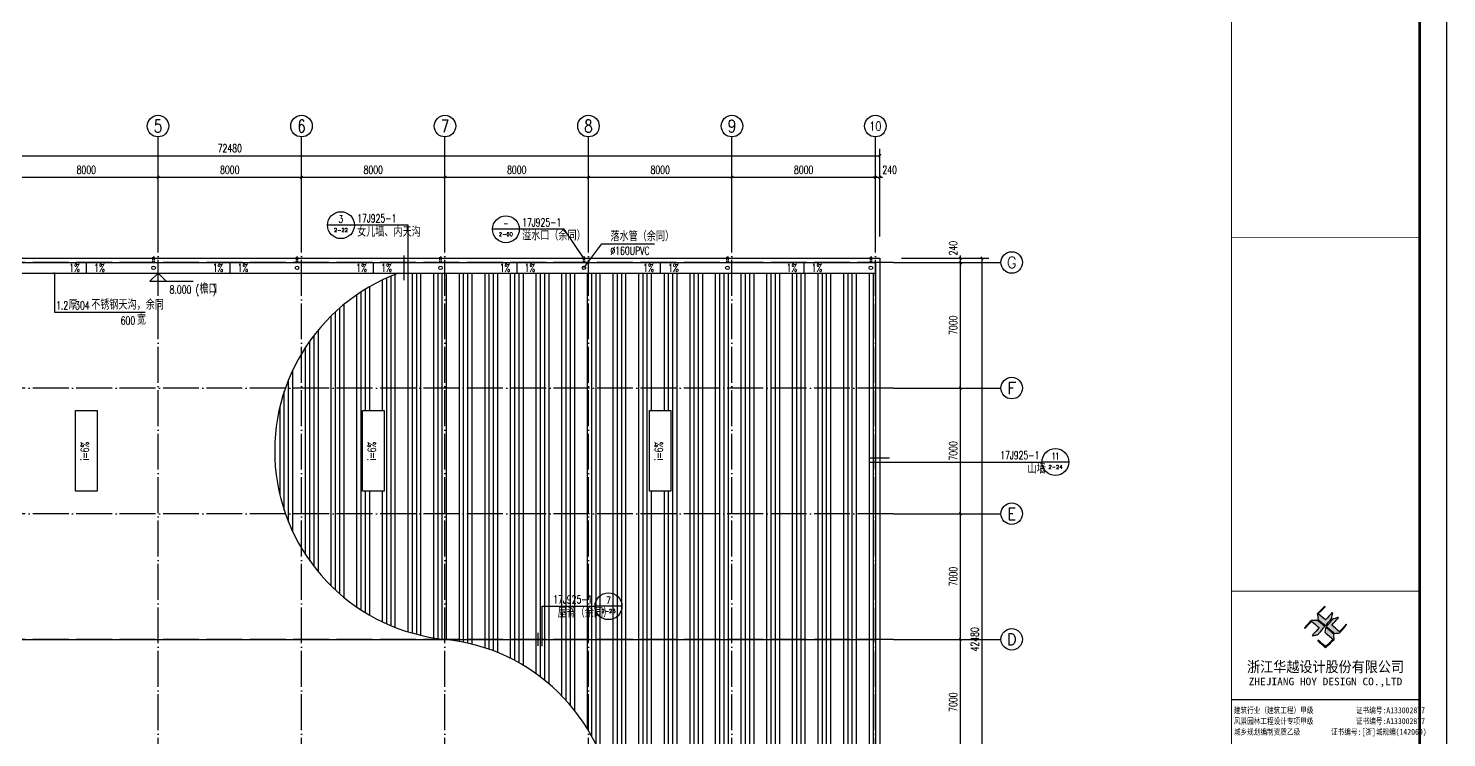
# Model space of a CAD drawing. Extents: x 170967 to 297117, y -33682 to 593582.
# Drawn here: x 218036 to 297117, y 254832 to 294351 of the extents above; entities that cross this region are included whole.
import ezdxf
from ezdxf.enums import TextEntityAlignment as Align

# ---------------------------------------------------------------- set-up
doc = ezdxf.new("R2010")
doc.units = 0
doc.header["$LTSCALE"] = 1000
doc.header["$MEASUREMENT"] = 0
doc.linetypes.add('DASH', pattern=[0.35, 0.25, -0.1])
doc.linetypes.add('DOTE', pattern=[2.42, 2, -0.2, 0.02, -0.2])
doc.layers.get('Defpoints').update_dxf_attribs({"color": 250})
for name, color, linetype in [('0 - 屋顶', 150, 'Continuous'), ('0-建筑立面', 255, 'Continuous'), ('2D_ROOF', 150, 'Continuous'), ('AXIS', 171, 'Continuous'), ('AXIS_TEXT', 7, 'Continuous'), ('DIM_ELEV', 171, 'Continuous'), ('DIM_IDEN', 150, 'Continuous'), ('DIM_LEAD', 171, 'Continuous'), ('DIM_SYMB', 171, 'Continuous'), ('DOTE', 14, 'DOTE'), ('PUB_TEXT', 7, 'Continuous'), ('PUB_TITLE', 171, 'Continuous'), ('ROOF', 150, 'Continuous'), ('TK', 4, 'Continuous'), ('立面线', 7, 'Continuous')]:
    doc.layers.add(name, color=color, linetype=linetype)
doc.styles.add('-宋体', font='', dxfattribs={"width": 0.8})
doc.styles.add('_TCH_AXIS', font='COMPLEX', dxfattribs={"bigfont": 'GBCBIG'})
doc.styles.add('_TCH_DIM', font='SIMPLEX', dxfattribs={"bigfont": 'GBCBIG'})
doc.styles.add('_TCH_DIM_T3', font='SIMPLEX', dxfattribs={"width": 0.705882, "bigfont": 'GBCBIG'})
doc.styles.add('_TCH_LABEL', font='COMPLEX', dxfattribs={"bigfont": 'GBCBIG'})
doc.styles.add('COMPLEX', font='COMPLEX')
doc.styles.add('HT', font='simhei.ttf', dxfattribs={"width": 0.8})
doc.styles.add('图签黑体', font='simhei.ttf', dxfattribs={"height": 550})
doc.styles.get('-宋体').set_extended_font_data('SimSun')
doc.dimstyles.new('_TCH_ARCH&&150', dxfattribs={"dimtxt": 446.25, "dimasz": 150, "dimexe": 375, "dimexo": 450, "dimgap": 189.375, "dimtad": 1, "dimdec": 0, "dimzin": 0, "dimdsep": 46, "dimtxsty": '_TCH_DIM_T3', "dimblk": 'ARCHTICK', "dimcen": 0.09, "dimclrt": 7, "dimazin": 2, "dimtfac": 1, "dimtdec": 0, "dimtix": 1, "dimtmove": 2, "dimatfit": 3, "dimfxl": 0, "dimtolj": 1, "dimtzin": 0, "dimarcsym": 0})

# ---------------------------------------------------------------- blocks, each defined once
blk = doc.blocks.new('A$C053D6479')
at = {"layer": 'PUB_TITLE'}
h = blk.add_hatch(color=256, dxfattribs=at)
h.dxf.hatch_style = 1
edge = h.paths.add_edge_path()
edge.add_spline(control_points=[(1026, 827), (1105, 920), (1188, 1008), (1266, 1102)], knot_values=[13, 13, 13, 13, 14, 14, 14, 14], degree=3, periodic=0)
edge.add_spline(control_points=[(1266, 1102), (1258, 1111), (1249, 1119), (1239, 1116)], knot_values=[12, 12, 12, 12, 13, 13, 13, 13], degree=3, periodic=0)
edge.add_spline(control_points=[(1239, 1116), (1210, 1107), (1179, 1092), (1144, 1077)], knot_values=[11, 11, 11, 11, 12, 12, 12, 12], degree=3, periodic=0)
edge.add_spline(control_points=[(1144, 1077), (1109, 1063), (1069, 1053), (1047, 1038)], knot_values=[10, 10, 10, 10, 11, 11, 11, 11], degree=3, periodic=0)
edge.add_spline(control_points=[(1047, 1038), (1028, 1026), (1007, 992), (991, 972)], knot_values=[9, 9, 9, 9, 10, 10, 10, 10], degree=3, periodic=0)
edge.add_spline(control_points=[(991, 972), (942, 913), (899, 868), (849, 810)], knot_values=[8, 8, 8, 8, 9, 9, 9, 9], degree=3, periodic=0)
edge.add_spline(control_points=[(849, 810), (842, 801), (822, 776), (822, 775)], knot_values=[7, 7, 7, 7, 8, 8, 8, 8], degree=3, periodic=0)
edge.add_spline(control_points=[(822, 775), (823, 771), (848, 752), (859, 744)], knot_values=[6, 6, 6, 6, 7, 7, 7, 7], degree=3, periodic=0)
edge.add_spline(control_points=[(859, 744), (949, 670), (1035, 592), (1122, 521)], knot_values=[5, 5, 5, 5, 6, 6, 6, 6], degree=3, periodic=0)
edge.add_spline(control_points=[(1122, 521), (1153, 527), (1185, 530), (1217, 533)], knot_values=[4, 4, 4, 4, 5, 5, 5, 5], degree=3, periodic=0)
edge.add_spline(control_points=[(1217, 533), (1246, 535), (1293, 532), (1316, 542)], knot_values=[3, 3, 3, 3, 4, 4, 4, 4], degree=3, periodic=0)
edge.add_spline(control_points=[(1316, 542), (1327, 547), (1338, 565), (1349, 579)], knot_values=[2, 2, 2, 2, 3, 3, 3, 3], degree=3, periodic=0)
edge.add_spline(control_points=[(1349, 579), (1423, 670), (1507, 759), (1572, 848)], knot_values=[1, 1, 1, 1, 2, 2, 2, 2], degree=3, periodic=0)
edge.add_spline(control_points=[(1572, 848), (1564, 852), (1561, 861), (1551, 862)], knot_values=[0, 0, 0, 0, 1, 1, 1, 1], degree=3, periodic=0)
edge.add_spline(control_points=[(1551, 862), (1469, 769), (1393, 671), (1310, 579)], knot_values=[15, 15, 15, 15, 16, 16, 16, 16], degree=3, periodic=0)
edge.add_spline(control_points=[(1310, 579), (1216, 662), (1118, 742), (1026, 827)], knot_values=[14, 14, 14, 14, 15, 15, 15, 15], degree=3, periodic=0)
at = {"layer": 'TK'}
h = blk.add_hatch(color=256, dxfattribs=at)
h.dxf.hatch_style = 2
edge = h.paths.add_edge_path()
edge.add_spline(control_points=[(728, 856), (728, 856), (728, 856), (719, 864), (651, 922), (580, 978), (514, 1036), (509, 1106), (488, 1176), (479, 1247), (570, 1343), (663, 1436), (758, 1526), (764, 1523), (768, 1518), (774, 1515), (693, 1422), (599, 1343), (520, 1249), (607, 1171), (698, 1096), (789, 1021), (874, 1109), (950, 1206), (1031, 1298), (1066, 1286), (1054, 1262), (1045, 1224), (1036, 1188), (1031, 1158), (1024, 1121), (1020, 1104), (1017, 1085), (1012, 1071), (1004, 1052), (976, 1026), (956, 1003), (906, 946), (866, 899), (814, 839), (806, 829), (789, 806), (787, 806), (777, 804), (728, 856)], knot_values=[0, 0, 0, 0, 0.005, 0.01, 1, 1, 1, 2, 2, 2, 3, 3, 3, 4, 4, 4, 5, 5, 5, 6, 6, 6, 7, 7, 7, 8, 8, 8, 9, 9, 9, 10, 10, 10, 11, 11, 11, 12, 12, 12, 13, 13, 13, 14, 14, 14, 14], degree=3, periodic=0)
h = blk.add_hatch(color=256, dxfattribs=at)
h.dxf.hatch_style = 2
edge = h.paths.add_edge_path()
edge.add_spline(control_points=[(366, 894), (366, 894), (366, 894), (270, 970), (183, 883), (101, 791), (16, 703), (-18, 714), (9, 735), (28, 755), (103, 838), (192, 930), (266, 1005), (319, 1009), (387, 1005), (442, 1007), (456, 1008), (472, 1011), (485, 1007), (507, 1000), (534, 967), (555, 949), (624, 891), (699, 833), (760, 773), (689, 691), (614, 604), (539, 517), (529, 505), (516, 487), (506, 482), (492, 475), (469, 472), (452, 467), (416, 456), (383, 448), (342, 438), (323, 433), (297, 422), (293, 440), (291, 452), (313, 470), (322, 480), (400, 566), (477, 652), (553, 736), (460, 815), (366, 894)], knot_values=[0, 0, 0, 0, 0.005, 0.01, 1, 1, 1, 2, 2, 2, 3, 3, 3, 4, 4, 4, 5, 5, 5, 6, 6, 6, 7, 7, 7, 8, 8, 8, 9, 9, 9, 10, 10, 10, 11, 11, 11, 12, 12, 12, 13, 13, 13, 14, 14, 14, 15, 15, 15, 15], degree=3, periodic=0)
h = blk.add_hatch(color=256, dxfattribs=at)
h.dxf.hatch_style = 2
edge = h.paths.add_edge_path()
edge.add_spline(control_points=[(511, 261), (511, 261), (511, 261), (516, 267), (609, 192), (696, 111), (785, 33), (883, 118), (977, 208), (1070, 298), (992, 373), (892, 456), (803, 534), (791, 544), (768, 561), (766, 569), (761, 588), (776, 634), (780, 655), (785, 690), (788, 721), (795, 746), (897, 661), (998, 576), (1097, 490), (1100, 425), (1106, 361), (1107, 294), (1018, 207), (925, 121), (830, 33), (818, 21), (800, 0), (787, 0), (768, -1), (725, 49), (712, 60), (662, 103), (616, 143), (568, 186), (545, 207), (518, 224), (499, 250), (501, 259), (511, 261)], knot_values=[0, 0, 0, 0, 0.005, 0.01, 1, 1, 1, 2, 2, 2, 3, 3, 3, 4, 4, 4, 5, 5, 5, 6, 6, 6, 7, 7, 7, 8, 8, 8, 9, 9, 9, 10, 10, 10, 11, 11, 11, 12, 12, 12, 13, 13, 13, 14, 14, 14, 14], degree=3, periodic=0)
for points, knots in [([(1031, 1298), (1066, 1286), (1054, 1262), (1045, 1224), (1036, 1188), (1031, 1158), (1024, 1121), (1020, 1104), (1017, 1085), (1012, 1071), (1004, 1052), (976, 1026), (956, 1003), (906, 946), (866, 899), (814, 839), (806, 829), (789, 806), (787, 806), (777, 804), (728, 856), (719, 864), (651, 922), (580, 978), (514, 1036), (509, 1106), (488, 1176), (479, 1247), (570, 1343), (663, 1436), (758, 1526), (764, 1523), (768, 1518), (774, 1515), (693, 1422), (599, 1343), (520, 1249), (607, 1171), (698, 1096), (789, 1021), (874, 1109), (950, 1206), (1031, 1298)], [0, 0, 0, 0, 1, 1, 1, 2, 2, 2, 3, 3, 3, 4, 4, 4, 5, 5, 5, 6, 6, 6, 7, 7, 7, 8, 8, 8, 9, 9, 9, 10, 10, 10, 11, 11, 11, 12, 12, 12, 13, 13, 13, 14, 14, 14, 14]), ([(1551, 862), (1561, 861), (1564, 852), (1572, 848), (1507, 759), (1423, 670), (1349, 579), (1338, 565), (1327, 547), (1316, 542), (1293, 532), (1246, 535), (1217, 533), (1185, 530), (1153, 527), (1122, 521), (1035, 592), (949, 670), (859, 744), (848, 752), (823, 771), (822, 775), (822, 776), (842, 801), (849, 810), (899, 868), (942, 913), (991, 972), (1007, 992), (1028, 1026), (1047, 1038), (1069, 1053), (1109, 1063), (1144, 1077), (1179, 1092), (1210, 1107), (1239, 1116), (1249, 1119), (1258, 1111), (1266, 1102), (1188, 1008), (1105, 920), (1026, 827), (1118, 742), (1216, 662), (1310, 579), (1393, 671), (1469, 769), (1551, 862)], [0, 0, 0, 0, 1, 1, 1, 2, 2, 2, 3, 3, 3, 4, 4, 4, 5, 5, 5, 6, 6, 6, 7, 7, 7, 8, 8, 8, 9, 9, 9, 10, 10, 10, 11, 11, 11, 12, 12, 12, 13, 13, 13, 14, 14, 14, 15, 15, 15, 16, 16, 16, 16]), ([(555, 949), (624, 891), (699, 833), (760, 773), (689, 691), (614, 604), (539, 517), (529, 505), (516, 487), (506, 482), (492, 475), (469, 472), (452, 467), (416, 456), (383, 448), (342, 438), (323, 433), (297, 422), (293, 440), (291, 452), (313, 470), (322, 480), (400, 566), (477, 652), (553, 736), (460, 815), (366, 894), (270, 970), (183, 883), (101, 791), (16, 703), (-18, 714), (9, 735), (28, 755), (103, 838), (192, 930), (266, 1005), (319, 1009), (387, 1005), (442, 1007), (456, 1008), (472, 1011), (485, 1007), (507, 1000), (534, 967), (555, 949)], [0, 0, 0, 0, 1, 1, 1, 2, 2, 2, 3, 3, 3, 4, 4, 4, 5, 5, 5, 6, 6, 6, 7, 7, 7, 8, 8, 8, 9, 9, 9, 10, 10, 10, 11, 11, 11, 12, 12, 12, 13, 13, 13, 14, 14, 14, 15, 15, 15, 15]), ([(1097, 490), (1100, 425), (1106, 361), (1107, 294), (1018, 207), (925, 121), (830, 33), (818, 21), (800, 0), (787, 0), (768, -1), (725, 49), (712, 60), (662, 103), (616, 143), (568, 186), (545, 207), (518, 224), (499, 250), (501, 259), (511, 261), (516, 267), (609, 192), (696, 111), (785, 33), (883, 118), (977, 208), (1070, 298), (992, 373), (892, 456), (803, 534), (791, 544), (768, 561), (766, 569), (761, 588), (776, 634), (780, 655), (785, 690), (788, 721), (795, 746), (897, 661), (998, 576), (1097, 490)], [0, 0, 0, 0, 1, 1, 1, 2, 2, 2, 3, 3, 3, 4, 4, 4, 5, 5, 5, 6, 6, 6, 7, 7, 7, 8, 8, 8, 9, 9, 9, 10, 10, 10, 11, 11, 11, 12, 12, 12, 13, 13, 13, 14, 14, 14, 14])]:
    blk.add_open_spline(points, degree=3, knots=knots, dxfattribs=at)
blk = doc.blocks.new('GeYuanFrame_12877651', base_point=(20.09, 4.53))
at = {"layer": 'TK'}
blk.add_line((781.09, 316.93), (851.09, 316.93), dxfattribs=at)
blk.add_lwpolyline([(20.09, 4.53), (20.09, 598.53), (861.09, 598.53), (861.09, 4.53)], close=True, dxfattribs=at)
at = {"layer": 'TK', "const_width": 1}
blk.add_lwpolyline([(45.09, 588.53), (851.09, 588.53), (851.09, 14.53), (45.09, 14.53)], close=True, dxfattribs=at)
at = {"layer": 'TK'}
for points, const_width in [([(781.09, 588.53), (781.09, 14.53)], 0.4), ([(781.09, 488.5), (851.09, 488.5)], 0.35), ([(781.09, 357.14), (851.09, 357.14)], 0.35)]:
    blk.add_lwpolyline(points, dxfattribs=dict(at, const_width=const_width))
at = {"layer": 'PUB_TITLE', "xscale": 0.01000000000021828, "yscale": 0.01000000000021828, "zscale": 0.01000000000021828}
blk.add_blockref('A$C053D6479', (808.19, 336.27), dxfattribs=at)
at = {"layer": 'TK'}
for s, height, style, width, p in [('浙江华越设计股份有限公司', 3.96, 'HT', 0.9, (816.07, 329.16)), ('ZHEJIANG HOY DESIGN CO.,LTD', 2.8, '图签黑体', 1.11, (816.06, 323.29))]:
    blk.add_text(s, height=height, dxfattribs=dict(at, style=style, width=width)).set_placement(p, align=Align.MIDDLE)
at = {"layer": 'TK', "style": '-宋体', "width": 0.8}
for s, p in [('建筑行业（建筑工程）甲级           证书编号:A133002877', (782, 311.83)), ('风景园林工程设计专项甲级           证书编号:A133002877', (782, 307.81)), ('城乡规划编制资质乙级        证书编号:[浙]城规编(142069)', (782, 303.82))]:
    blk.add_text(s, height=2.2, dxfattribs=at).set_placement(p)
blk = doc.blocks.new('_AXISO')
blk.add_circle((0, 0), 0.5)
at = {"layer": 'AXIS_TEXT', "style": 'COMPLEX', "width": 1.041667}
blk.add_attdef('A', text='', height=0.56, dxfattribs=at).set_placement((-0.25, -0.28), (0.25, -0.28), align=Align.FIT)
blk = doc.blocks.new('_ArchTick')
at = {"color": 0, "linetype": 'ByBlock', "const_width": 0.4}
blk.add_lwpolyline([(-0.5, -0.5), (0.5, 0.5)], dxfattribs=at)
blk = doc.blocks.new('*D314')
at = {"layer": 'AXIS', "color": 0, "lineweight": -2}
for p, q in [((193026, 282758), (193026, 287633)), ((193026, 287258), (265506, 287258)), ((265506, 282758), (265506, 287633))]:
    blk.add_line(p, q, dxfattribs=at)
at = {"layer": 'Defpoints', "color": 0}
for p in [(265506, 287258), (193026, 282308), (265506, 282308)]:
    blk.add_point(p, dxfattribs=at)
at = {"layer": 'AXIS', "color": 0, "lineweight": -2, "xscale": 150, "yscale": 150, "zscale": 150, "rotation": 180}
blk.add_blockref('_ArchTick', (193026, 287258), dxfattribs=at)
at = {"layer": 'AXIS', "color": 0, "lineweight": -2, "xscale": 150, "yscale": 150, "zscale": 150}
blk.add_blockref('_ArchTick', (265506, 287258), dxfattribs=at)
at = {"layer": 'AXIS', "color": 7, "insert": (229266, 287670), "char_height": 446.2, "attachment_point": 5, "style": '_TCH_DIM_T3'}
blk.add_mtext('\\A1;72480', dxfattribs=at)
blk = doc.blocks.new('*D319')
at = {"layer": 'AXIS', "color": 0, "lineweight": -2}
for p, q in [((217266, 282758), (217266, 286433)), ((225266, 282758), (225266, 286433)), ((217266, 286058), (225266, 286058))]:
    blk.add_line(p, q, dxfattribs=at)
at = {"layer": 'Defpoints', "color": 0}
for p in [(225266, 286058), (217266, 282308), (225266, 282308)]:
    blk.add_point(p, dxfattribs=at)
at = {"layer": 'AXIS', "color": 0, "lineweight": -2, "xscale": 150, "yscale": 150, "zscale": 150, "rotation": 180}
blk.add_blockref('_ArchTick', (217266, 286058), dxfattribs=at)
at = {"layer": 'AXIS', "color": 0, "lineweight": -2, "xscale": 150, "yscale": 150, "zscale": 150}
blk.add_blockref('_ArchTick', (225266, 286058), dxfattribs=at)
at = {"layer": 'AXIS', "color": 7, "insert": (221266, 286470), "char_height": 446.2, "attachment_point": 5, "style": '_TCH_DIM_T3'}
blk.add_mtext('\\A1;8000', dxfattribs=at)
blk = doc.blocks.new('*D320')
at = {"layer": 'AXIS', "color": 0, "lineweight": -2}
for p, q in [((225266, 282758), (225266, 286433)), ((233266, 282758), (233266, 286433)), ((225266, 286058), (233266, 286058))]:
    blk.add_line(p, q, dxfattribs=at)
at = {"layer": 'Defpoints', "color": 0}
for p in [(233266, 286058), (225266, 282308), (233266, 282308)]:
    blk.add_point(p, dxfattribs=at)
at = {"layer": 'AXIS', "color": 0, "lineweight": -2, "xscale": 150, "yscale": 150, "zscale": 150, "rotation": 180}
blk.add_blockref('_ArchTick', (225266, 286058), dxfattribs=at)
at = {"layer": 'AXIS', "color": 0, "lineweight": -2, "xscale": 150, "yscale": 150, "zscale": 150}
blk.add_blockref('_ArchTick', (233266, 286058), dxfattribs=at)
at = {"layer": 'AXIS', "color": 7, "insert": (229266, 286470), "char_height": 446.2, "attachment_point": 5, "style": '_TCH_DIM_T3'}
blk.add_mtext('\\A1;8000', dxfattribs=at)
blk = doc.blocks.new('*D321')
at = {"layer": 'AXIS', "color": 0, "lineweight": -2}
for p, q in [((233266, 282758), (233266, 286433)), ((241266, 282758), (241266, 286433)), ((233266, 286058), (241266, 286058))]:
    blk.add_line(p, q, dxfattribs=at)
at = {"layer": 'Defpoints', "color": 0}
for p in [(241266, 286058), (233266, 282308), (241266, 282308)]:
    blk.add_point(p, dxfattribs=at)
at = {"layer": 'AXIS', "color": 0, "lineweight": -2, "xscale": 150, "yscale": 150, "zscale": 150, "rotation": 180}
blk.add_blockref('_ArchTick', (233266, 286058), dxfattribs=at)
at = {"layer": 'AXIS', "color": 0, "lineweight": -2, "xscale": 150, "yscale": 150, "zscale": 150}
blk.add_blockref('_ArchTick', (241266, 286058), dxfattribs=at)
at = {"layer": 'AXIS', "color": 7, "insert": (237266, 286470), "char_height": 446.2, "attachment_point": 5, "style": '_TCH_DIM_T3'}
blk.add_mtext('\\A1;8000', dxfattribs=at)
blk = doc.blocks.new('*D322')
at = {"layer": 'AXIS', "color": 0, "lineweight": -2}
for p, q in [((241266, 282758), (241266, 286433)), ((249266, 282758), (249266, 286433)), ((241266, 286058), (249266, 286058))]:
    blk.add_line(p, q, dxfattribs=at)
at = {"layer": 'Defpoints', "color": 0}
for p in [(249266, 286058), (241266, 282308), (249266, 282308)]:
    blk.add_point(p, dxfattribs=at)
at = {"layer": 'AXIS', "color": 0, "lineweight": -2, "xscale": 150, "yscale": 150, "zscale": 150, "rotation": 180}
blk.add_blockref('_ArchTick', (241266, 286058), dxfattribs=at)
at = {"layer": 'AXIS', "color": 0, "lineweight": -2, "xscale": 150, "yscale": 150, "zscale": 150}
blk.add_blockref('_ArchTick', (249266, 286058), dxfattribs=at)
at = {"layer": 'AXIS', "color": 7, "insert": (245266, 286470), "char_height": 446.2, "attachment_point": 5, "style": '_TCH_DIM_T3'}
blk.add_mtext('\\A1;8000', dxfattribs=at)
blk = doc.blocks.new('*D323')
at = {"layer": 'AXIS', "color": 0, "lineweight": -2}
for p, q in [((249266, 282758), (249266, 286433)), ((257266, 282758), (257266, 286433)), ((249266, 286058), (257266, 286058))]:
    blk.add_line(p, q, dxfattribs=at)
at = {"layer": 'Defpoints', "color": 0}
for p in [(257266, 286058), (249266, 282308), (257266, 282308)]:
    blk.add_point(p, dxfattribs=at)
at = {"layer": 'AXIS', "color": 0, "lineweight": -2, "xscale": 150, "yscale": 150, "zscale": 150, "rotation": 180}
blk.add_blockref('_ArchTick', (249266, 286058), dxfattribs=at)
at = {"layer": 'AXIS', "color": 0, "lineweight": -2, "xscale": 150, "yscale": 150, "zscale": 150}
blk.add_blockref('_ArchTick', (257266, 286058), dxfattribs=at)
at = {"layer": 'AXIS', "color": 7, "insert": (253266, 286470), "char_height": 446.2, "attachment_point": 5, "style": '_TCH_DIM_T3'}
blk.add_mtext('\\A1;8000', dxfattribs=at)
blk = doc.blocks.new('*D324')
at = {"layer": 'AXIS', "color": 0, "lineweight": -2}
for p, q in [((257266, 282758), (257266, 286433)), ((265266, 282758), (265266, 286433)), ((257266, 286058), (265266, 286058))]:
    blk.add_line(p, q, dxfattribs=at)
at = {"layer": 'Defpoints', "color": 0}
for p in [(265266, 286058), (257266, 282308), (265266, 282308)]:
    blk.add_point(p, dxfattribs=at)
at = {"layer": 'AXIS', "color": 0, "lineweight": -2, "xscale": 150, "yscale": 150, "zscale": 150, "rotation": 180}
blk.add_blockref('_ArchTick', (257266, 286058), dxfattribs=at)
at = {"layer": 'AXIS', "color": 0, "lineweight": -2, "xscale": 150, "yscale": 150, "zscale": 150}
blk.add_blockref('_ArchTick', (265266, 286058), dxfattribs=at)
at = {"layer": 'AXIS', "color": 7, "insert": (261266, 286470), "char_height": 446.2, "attachment_point": 5, "style": '_TCH_DIM_T3'}
blk.add_mtext('\\A1;8000', dxfattribs=at)
blk = doc.blocks.new('*D325')
at = {"layer": 'AXIS', "color": 0, "lineweight": -2}
for p, q in [((265266, 282758), (265266, 286433)), ((265506, 282758), (265506, 286433)), ((265266, 286058), (265116, 286058)), ((265266, 286058), (265506, 286058)), ((265506, 286058), (265656, 286058))]:
    blk.add_line(p, q, dxfattribs=at)
at = {"layer": 'Defpoints', "color": 0}
for p in [(265506, 286058), (265266, 282308), (265506, 282308)]:
    blk.add_point(p, dxfattribs=at)
at = {"layer": 'AXIS', "color": 0, "lineweight": -2, "xscale": 150, "yscale": 150, "zscale": 150}
blk.add_blockref('_ArchTick', (265266, 286058), dxfattribs=at)
at = {"layer": 'AXIS', "color": 0, "lineweight": -2, "xscale": 150, "yscale": 150, "zscale": 150, "rotation": 180}
blk.add_blockref('_ArchTick', (265506, 286058), dxfattribs=at)
at = {"layer": 'AXIS', "color": 7, "insert": (266061, 286470), "char_height": 446.2, "attachment_point": 5, "style": '_TCH_DIM_T3'}
blk.add_mtext('\\A1;240', dxfattribs=at)
blk = doc.blocks.new('*D335')
at = {"layer": 'AXIS', "color": 0, "lineweight": -2}
for p, q in [((266716, 281548), (271591, 281548)), ((271216, 239068), (271216, 281548)), ((266716, 239068), (271591, 239068))]:
    blk.add_line(p, q, dxfattribs=at)
at = {"layer": 'Defpoints', "color": 0}
for p in [(266266, 281548), (271216, 281548), (266266, 239068)]:
    blk.add_point(p, dxfattribs=at)
at = {"layer": 'AXIS', "color": 0, "lineweight": -2, "xscale": 150, "yscale": 150, "zscale": 150}
for p, rotation in [((271216, 281548), 90), ((271216, 239068), 270)]:
    blk.add_blockref('_ArchTick', p, dxfattribs=dict(at, rotation=rotation))
at = {"layer": 'AXIS', "color": 7, "insert": (270803, 260308), "char_height": 446.2, "attachment_point": 5, "rotation": 90, "style": '_TCH_DIM_T3'}
blk.add_mtext('\\A1;42480', dxfattribs=at)
blk = doc.blocks.new('*D339')
at = {"layer": 'AXIS', "color": 0, "lineweight": -2}
for p, q in [((266716, 260308), (270391, 260308)), ((270016, 253308), (270016, 260308)), ((266716, 253308), (270391, 253308))]:
    blk.add_line(p, q, dxfattribs=at)
at = {"layer": 'Defpoints', "color": 0}
for p in [(266266, 260308), (270016, 260308), (266266, 253308)]:
    blk.add_point(p, dxfattribs=at)
at = {"layer": 'AXIS', "color": 0, "lineweight": -2, "xscale": 150, "yscale": 150, "zscale": 150}
for p, rotation in [((270016, 260308), 90), ((270016, 253308), 270)]:
    blk.add_blockref('_ArchTick', p, dxfattribs=dict(at, rotation=rotation))
at = {"layer": 'AXIS', "color": 7, "insert": (269603, 256808), "char_height": 446.2, "attachment_point": 5, "rotation": 90, "style": '_TCH_DIM_T3'}
blk.add_mtext('\\A1;7000', dxfattribs=at)
blk = doc.blocks.new('*D340')
at = {"layer": 'AXIS', "color": 0, "lineweight": -2}
for p, q in [((266716, 267308), (270391, 267308)), ((270016, 260308), (270016, 267308)), ((266716, 260308), (270391, 260308))]:
    blk.add_line(p, q, dxfattribs=at)
at = {"layer": 'Defpoints', "color": 0}
for p in [(266266, 267308), (270016, 267308), (266266, 260308)]:
    blk.add_point(p, dxfattribs=at)
at = {"layer": 'AXIS', "color": 0, "lineweight": -2, "xscale": 150, "yscale": 150, "zscale": 150}
for p, rotation in [((270016, 267308), 90), ((270016, 260308), 270)]:
    blk.add_blockref('_ArchTick', p, dxfattribs=dict(at, rotation=rotation))
at = {"layer": 'AXIS', "color": 7, "insert": (269603, 263808), "char_height": 446.2, "attachment_point": 5, "rotation": 90, "style": '_TCH_DIM_T3'}
blk.add_mtext('\\A1;7000', dxfattribs=at)
blk = doc.blocks.new('*D341')
at = {"layer": 'AXIS', "color": 0, "lineweight": -2}
for p, q in [((266716, 274308), (270391, 274308)), ((270016, 267308), (270016, 274308)), ((266716, 267308), (270391, 267308))]:
    blk.add_line(p, q, dxfattribs=at)
at = {"layer": 'Defpoints', "color": 0}
for p in [(266266, 274308), (270016, 274308), (266266, 267308)]:
    blk.add_point(p, dxfattribs=at)
at = {"layer": 'AXIS', "color": 0, "lineweight": -2, "xscale": 150, "yscale": 150, "zscale": 150}
for p, rotation in [((270016, 274308), 90), ((270016, 267308), 270)]:
    blk.add_blockref('_ArchTick', p, dxfattribs=dict(at, rotation=rotation))
at = {"layer": 'AXIS', "color": 7, "insert": (269603, 270808), "char_height": 446.2, "attachment_point": 5, "rotation": 90, "style": '_TCH_DIM_T3'}
blk.add_mtext('\\A1;7000', dxfattribs=at)
blk = doc.blocks.new('*D342')
at = {"layer": 'AXIS', "color": 0, "lineweight": -2}
for p, q in [((266716, 281308), (270391, 281308)), ((270016, 274308), (270016, 281308)), ((266716, 274308), (270391, 274308))]:
    blk.add_line(p, q, dxfattribs=at)
at = {"layer": 'Defpoints', "color": 0}
for p in [(266266, 281308), (270016, 281308), (266266, 274308)]:
    blk.add_point(p, dxfattribs=at)
at = {"layer": 'AXIS', "color": 0, "lineweight": -2, "xscale": 150, "yscale": 150, "zscale": 150}
for p, rotation in [((270016, 281308), 90), ((270016, 274308), 270)]:
    blk.add_blockref('_ArchTick', p, dxfattribs=dict(at, rotation=rotation))
at = {"layer": 'AXIS', "color": 7, "insert": (269603, 277808), "char_height": 446.2, "attachment_point": 5, "rotation": 90, "style": '_TCH_DIM_T3'}
blk.add_mtext('\\A1;7000', dxfattribs=at)
blk = doc.blocks.new('*D343')
at = {"layer": 'AXIS', "color": 0, "lineweight": -2}
for p, q in [((266716, 281548), (270391, 281548)), ((270016, 281548), (270016, 281698)), ((270016, 281308), (270016, 281548)), ((266716, 281308), (270391, 281308)), ((270016, 281308), (270016, 281158))]:
    blk.add_line(p, q, dxfattribs=at)
at = {"layer": 'Defpoints', "color": 0}
for p in [(266266, 281548), (270016, 281548), (266266, 281308)]:
    blk.add_point(p, dxfattribs=at)
at = {"layer": 'AXIS', "color": 0, "lineweight": -2, "xscale": 150, "yscale": 150, "zscale": 150}
for p, rotation in [((270016, 281548), 270), ((270016, 281308), 90)]:
    blk.add_blockref('_ArchTick', p, dxfattribs=dict(at, rotation=rotation))
at = {"layer": 'AXIS', "color": 7, "insert": (269603, 282103), "char_height": 446.2, "attachment_point": 5, "rotation": 90, "style": '_TCH_DIM_T3'}
blk.add_mtext('\\A1;240', dxfattribs=at)

msp = doc.modelspace()

# ---------------------------------------------------------------- hatches: boundary and pattern name
at = {"layer": '立面线'}
h = msp.add_hatch(dxfattribs=at)
h.set_pattern_fill('ANSI34,_O', color=250, scale=150, angle=45)
h.set_pattern_definition([(90, (187775.7, 25847.2), (-1428.75, 3e-13), []), (90, (188013.8, 26085.3), (-1428.75, 3e-13), []), (90, (188252, 26323.4), (-1428.75, 3e-13), []), (90, (188490.1, 26561.5), (-1428.75, 3e-13), [])])
h.paths.add_polyline_path([(265265.9, 280707.7), (238668.2, 280707.7, 0.7953565), (241265.9, 260307.7), (265265.9, 260307.7)])
h.paths.add_polyline_path([(253865.9, 268557.7), (252665.9, 268557.7), (252665.9, 273057.7), (253865.9, 273057.7)], flags=16)
h.paths.add_polyline_path([(237865.9, 268557.7), (236665.9, 268557.7), (236665.9, 273057.7), (237865.9, 273057.7)], flags=16)
h.paths.add_polyline_path([(265265.9, 260307.7), (241265.9, 260307.7, -0.7953565), (243863.7, 239907.7), (265265.9, 239907.7)])
h.paths.add_polyline_path([(253865.9, 252057.7), (253865.9, 247557.7), (252665.9, 247557.7), (252665.9, 252057.7)], flags=16)
h.paths.add_polyline_path([(253520, 249156.1), (253520, 250459.2), (252850.6, 250459.2), (252850.6, 249156.1)], flags=8)

# ---------------------------------------------------------------- linework, layer by layer
at = {"color": 6, "linetype": 'DASH', "ltscale": 0.3}
for points in [[(225065.9, 281607.7), (224965.9, 281607.7), (224965.9, 281307.7), (225065.9, 281307.7)], [(233065.9, 281607.7), (232965.9, 281607.7), (232965.9, 281307.7), (233065.9, 281307.7)], [(241065.9, 281607.7), (240965.9, 281607.7), (240965.9, 281307.7), (241065.9, 281307.7)], [(249065.9, 281607.7), (248965.9, 281607.7), (248965.9, 281307.7), (249065.9, 281307.7)], [(257065.9, 281607.7), (256965.9, 281607.7), (256965.9, 281307.7), (257065.9, 281307.7)], [(265065.9, 281607.7), (264965.9, 281607.7), (264965.9, 281307.7), (265065.9, 281307.7)]]:
    msp.add_lwpolyline(points, close=True, dxfattribs=at)
at = {"color": 6}
for centre in [(225015.9, 281007.7), (233015.9, 281007.7), (241015.9, 281007.7), (249015.9, 281007.7), (257015.9, 281007.7), (265015.9, 281007.7)]:
    msp.add_circle(centre, 100, dxfattribs=at)
at = {"layer": '0 - 屋顶'}
for p, q in [((221265.9, 281307.7), (221265.9, 280707.7)), ((229265.9, 281307.7), (229265.9, 280707.7)), ((237265.9, 281307.7), (237265.9, 280707.7)), ((245265.9, 281307.7), (245265.9, 280707.7)), ((253265.9, 281307.7), (253265.9, 280707.7)), ((261265.9, 281307.7), (261265.9, 280707.7))]:
    msp.add_line(p, q, dxfattribs=at)
at = {"layer": '2D_ROOF'}
for points in [[(221865.9, 273057.7), (221865.9, 268557.7), (220665.9, 268557.7), (220665.9, 273057.7)], [(237865.9, 273057.7), (237865.9, 268557.7), (236665.9, 268557.7), (236665.9, 273057.7)], [(253865.9, 273057.7), (253865.9, 268557.7), (252665.9, 268557.7), (252665.9, 273057.7)]]:
    msp.add_lwpolyline(points, close=True, dxfattribs=at)
at = {"layer": 'AXIS'}
for p, q in [((225265.9, 282307.7), (225265.9, 288307.7)), ((233265.9, 282307.7), (233265.9, 288307.7)), ((241265.9, 282307.7), (241265.9, 288307.7)), ((249265.9, 282307.7), (249265.9, 288307.7)), ((257265.9, 282307.7), (257265.9, 288307.7)), ((265265.9, 282307.7), (265265.9, 288307.7)), ((266265.9, 281307.7), (272265.9, 281307.7)), ((266265.9, 274307.7), (272265.9, 274307.7)), ((266265.9, 267307.7), (272265.9, 267307.7)), ((266265.9, 260307.7), (272265.9, 260307.7))]:
    msp.add_line(p, q, dxfattribs=at)
at = {"layer": 'DIM_ELEV'}
for p, q in [((225265.9, 280707.7), (224815.9, 280257.7)), ((224815.9, 280257.7), (227215.9, 280257.7)), ((225265.9, 280707.7), (225715.9, 280257.7))]:
    msp.add_line(p, q, dxfattribs=at)
at = {"layer": 'DIM_IDEN'}
for p, q in [((236212.5, 283386.6), (234712.5, 283386.6)), ((239212.5, 283386.6), (236212.5, 283386.6)), ((239212.5, 280317.1), (239212.5, 283386.6)), ((245410.1, 283161.2), (243910.1, 283161.2)), ((247907.4, 283161.2), (245410.1, 283161.2)), ((248990.4, 281572.6), (247907.4, 283161.2)), ((264958.2, 270186.6), (266702, 270186.6)), ((266702, 270186.6), (274556.1, 270186.6)), ((276056.1, 270186.6), (274556.1, 270186.6)), ((246680.2, 262155.4), (249633.8, 262155.4)), ((246680.2, 259932.7), (246680.2, 262155.4)), ((251133.8, 262155.4), (249633.8, 262155.4))]:
    msp.add_line(p, q, dxfattribs=at)
at = {"layer": 'DIM_IDEN', "const_width": 75}
for points in [[(238987.5, 280317.1), (238987.5, 281698.2)], [(264958.2, 270411.6), (266053.6, 270411.6)], [(246455.2, 259932.7), (246455.2, 260682.7)]]:
    msp.add_lwpolyline(points, dxfattribs=at)
at = {"layer": 'DIM_IDEN'}
for centre, radius in [((235462.5, 283386.6), 750), ((244660.1, 283161.2), 750), ((249007.4, 281547.7), 30.1), ((275306.1, 270186.6), 750), ((250383.8, 262155.4), 750)]:
    msp.add_circle(centre, radius, dxfattribs=at)
at = {"layer": 'DIM_LEAD'}
for p, q in [((249015.9, 281007.7), (250003.5, 282342.3)), ((250003.5, 282342.3), (252939.5, 282342.3)), ((219485.6, 280707.7), (219485.6, 278532.1)), ((219485.6, 278532.1), (224553.8, 278532.1))]:
    msp.add_line(p, q, dxfattribs=at)
at = {"layer": 'DIM_LEAD', "const_width": 60}
msp.add_lwpolyline([(219485.6, 280737.7, 1), (219485.6, 280677.7, 1)], format="xyb", close=True, dxfattribs=at)
at = {"layer": 'DIM_SYMB'}
for points in [[(220165.6, 281007.7, 0, 0, 0), (218715.6, 281007.7, 120, 0, 0), (218265.6, 281007.7, 0, 0, 0)], [(222366.3, 281007.7, 0, 0, 0), (223816.3, 281007.7, 120, 0, 0), (224266.3, 281007.7, 0, 0, 0)], [(228165.6, 281007.7, 0, 0, 0), (226715.6, 281007.7, 120, 0, 0), (226265.6, 281007.7, 0, 0, 0)], [(230366.3, 281007.7, 0, 0, 0), (231816.3, 281007.7, 120, 0, 0), (232266.3, 281007.7, 0, 0, 0)], [(236165.6, 281007.7, 0, 0, 0), (234715.6, 281007.7, 120, 0, 0), (234265.6, 281007.7, 0, 0, 0)], [(238366.3, 281007.7, 0, 0, 0), (239816.3, 281007.7, 120, 0, 0), (240266.3, 281007.7, 0, 0, 0)], [(244165.6, 281007.7, 0, 0, 0), (242715.6, 281007.7, 120, 0, 0), (242265.6, 281007.7, 0, 0, 0)], [(246366.3, 281007.7, 0, 0, 0), (247816.3, 281007.7, 120, 0, 0), (248266.3, 281007.7, 0, 0, 0)], [(252165.6, 281007.7, 0, 0, 0), (250715.6, 281007.7, 120, 0, 0), (250265.6, 281007.7, 0, 0, 0)], [(254366.3, 281007.7, 0, 0, 0), (255816.3, 281007.7, 120, 0, 0), (256266.3, 281007.7, 0, 0, 0)], [(260165.6, 281007.7, 0, 0, 0), (258715.6, 281007.7, 120, 0, 0), (258265.6, 281007.7, 0, 0, 0)], [(262366.3, 281007.7, 0, 0, 0), (263816.3, 281007.7, 120, 0, 0), (264266.3, 281007.7, 0, 0, 0)], [(221565.9, 269557.7, 0, 0, 0), (221565.9, 271607.7, 120, 0, 0), (221565.9, 272057.7, 0, 0, 0)], [(237565.9, 269557.7, 0, 0, 0), (237565.9, 271607.7, 120, 0, 0), (237565.9, 272057.7, 0, 0, 0)], [(253565.9, 269557.7, 0, 0, 0), (253565.9, 271607.7, 120, 0, 0), (253565.9, 272057.7, 0, 0, 0)]]:
    msp.add_lwpolyline(points, format="xyseb", dxfattribs=at)
at = {"layer": 'DOTE'}
for p, q in [((225265.9, 238307.7), (225265.9, 282307.7)), ((233265.9, 238307.7), (233265.9, 282307.7)), ((241265.9, 238307.7), (241265.9, 282307.7)), ((249265.9, 238307.7), (249265.9, 282307.7)), ((257265.9, 238307.7), (257265.9, 282307.7)), ((265265.9, 238307.7), (265265.9, 282307.7)), ((266265.9, 281307.7), (192265.9, 281307.7)), ((266265.9, 274307.7), (192265.9, 274307.7)), ((266265.9, 267307.7), (192265.9, 267307.7)), ((266265.9, 260307.7), (192265.9, 260307.7))]:
    msp.add_line(p, q, dxfattribs=at)
at = {"layer": 'ROOF'}
for p, q in [((193265.9, 280707.7), (265265.9, 280707.7)), ((193265.9, 260307.7), (265265.9, 260307.7))]:
    msp.add_line(p, q, dxfattribs=at)
for points in [[(193025.9, 281547.7), (265505.9, 281547.7), (265505.9, 239067.7), (193025.9, 239067.7)], [(193265.9, 281307.7), (265265.9, 281307.7), (265265.9, 239307.7), (193265.9, 239307.7)]]:
    msp.add_lwpolyline(points, close=True, dxfattribs=at)
for centre, start, end in [((242323, 270807.7), 110.262552, 264.251405), ((240208.9, 249807.7), 290.262552, 84.251405)]:
    msp.add_arc(centre, 10553.1, start, end, dxfattribs=at)

# ---------------------------------------------------------------- block references
at = {"layer": '0-建筑立面', "xscale": 150, "yscale": 150, "zscale": 150}
msp.add_blockref('GeYuanFrame_12877651', (170967.1, 210095.1), dxfattribs=at)
at = {"layer": 'AXIS'}
ref = msp.add_blockref('_AXISO', (225265.9, 288907.7), dxfattribs=dict(at, xscale=1200, yscale=1200, zscale=1200))
ref.add_attrib('A', '5', dxfattribs={"layer": 'AXIS_TEXT', "height": 698.9, "style": '_TCH_AXIS'}).set_placement((225032.9, 288558.2), (225498.9, 288558.2), align=Align.FIT)
ref = msp.add_blockref('_AXISO', (233265.9, 288907.7), dxfattribs=dict(at, xscale=1200, yscale=1200, zscale=1200))
ref.add_attrib('A', '6', dxfattribs={"layer": 'AXIS_TEXT', "height": 698.9, "style": '_TCH_AXIS'}).set_placement((233032.9, 288558.2), (233498.9, 288558.2), align=Align.FIT)
ref = msp.add_blockref('_AXISO', (241265.9, 288907.7), dxfattribs=dict(at, xscale=1200, yscale=1200, zscale=1200))
ref.add_attrib('A', '7', dxfattribs={"layer": 'AXIS_TEXT', "height": 698.9, "style": '_TCH_AXIS'}).set_placement((241032.9, 288558.2), (241498.9, 288558.2), align=Align.FIT)
ref = msp.add_blockref('_AXISO', (249265.9, 288907.7), dxfattribs=dict(at, xscale=1200, yscale=1200, zscale=1200))
ref.add_attrib('A', '8', dxfattribs={"layer": 'AXIS_TEXT', "height": 698.9, "style": '_TCH_AXIS'}).set_placement((249032.9, 288558.2), (249498.9, 288558.2), align=Align.FIT)
ref = msp.add_blockref('_AXISO', (257265.9, 288907.7), dxfattribs=dict(at, xscale=1200, yscale=1200, zscale=1200))
ref.add_attrib('A', '9', dxfattribs={"layer": 'AXIS_TEXT', "height": 698.9, "style": '_TCH_AXIS'}).set_placement((257032.9, 288558.2), (257498.9, 288558.2), align=Align.FIT)
ref = msp.add_blockref('_AXISO', (265265.9, 288907.7), dxfattribs=dict(at, xscale=1200, yscale=1200, zscale=1200))
ref.add_attrib('A', '10', dxfattribs={"layer": 'AXIS_TEXT', "height": 492.67, "style": '_TCH_AXIS'}).set_placement((264925.7, 288661.3), (265606.1, 288661.3), align=Align.FIT)
ref = msp.add_blockref('_AXISO', (272865.9, 281307.7), dxfattribs=dict(at, xscale=1200, yscale=1200, zscale=1200))
ref.add_attrib('A', 'G', dxfattribs={"layer": 'AXIS_TEXT', "height": 637.8, "style": '_TCH_AXIS'}).set_placement((272592.6, 280988.8), (273139.3, 280988.8), align=Align.FIT)
ref = msp.add_blockref('_AXISO', (272865.9, 274307.7), dxfattribs=dict(at, xscale=1200, yscale=1200, zscale=1200))
ref.add_attrib('A', 'F', dxfattribs={"layer": 'AXIS_TEXT', "height": 668.2, "style": '_TCH_AXIS'}).set_placement((272611.4, 273973.6), (273120.5, 273973.6), align=Align.FIT)
ref = msp.add_blockref('_AXISO', (272865.9, 267307.7), dxfattribs=dict(at, xscale=1200, yscale=1200, zscale=1200))
ref.add_attrib('A', 'E', dxfattribs={"layer": 'AXIS_TEXT', "height": 668.2, "style": '_TCH_AXIS'}).set_placement((272611.4, 266973.6), (273120.5, 266973.6), align=Align.FIT)
ref = msp.add_blockref('_AXISO', (272865.9, 260307.7), dxfattribs=dict(at, xscale=1200, yscale=1200, zscale=1200))
ref.add_attrib('A', 'D', dxfattribs={"layer": 'AXIS_TEXT', "height": 652.9, "style": '_TCH_AXIS'}).set_placement((272601.7, 259981.2), (273130.2, 259981.2), align=Align.FIT)

# ---------------------------------------------------------------- texts
at = {"layer": 'PUB_TEXT', "style": '_TCH_LABEL'}
for s, height, p, p2 in [('3', 391.5, (235332, 283525.5), (235593, 283525.5)), ('2-22', 204.59, (235072.8, 283007.6), (235852.2, 283007.6)), ('2-60', 204.59, (244270.4, 282782.2), (245049.8, 282782.2)), ('11', 363.03, (275098.7, 270329.7), (275513.6, 270329.7)), ('2-24', 200.81, (274914.1, 269810.3), (275698.2, 269810.3)), ('7', 391.5, (250253.3, 262294.2), (250514.3, 262294.2)), ('2-23', 204.59, (249994.1, 261776.3), (250773.5, 261776.3))]:
    msp.add_text(s, height=height, dxfattribs=at).set_placement(p, p2, align=Align.FIT)
at = {"layer": 'PUB_TEXT', "width": 0.705882}
for s, height, style, p in [('17J925-1', 446.25, '_TCH_LABEL', (236370, 283544.1)), ('17J925-1', 446.25, '_TCH_LABEL', (245567.6, 283318.7)), ('%%c160UPVC', 446.25, '_TCH_DIM', (250487, 281738.6)), ('1%', 446.25, '_TCH_DIM', (220315.6, 280784.5)), ('1%', 446.25, '_TCH_DIM', (221706.3, 280784.5)), ('1%', 446.25, '_TCH_DIM', (228315.6, 280784.5)), ('1%', 446.25, '_TCH_DIM', (229706.3, 280784.5)), ('1%', 446.25, '_TCH_DIM', (236315.6, 280784.5)), ('1%', 446.25, '_TCH_DIM', (237706.3, 280784.5)), ('1%', 446.25, '_TCH_DIM', (244315.6, 280784.5)), ('1%', 446.25, '_TCH_DIM', (245706.3, 280784.5)), ('1%', 446.25, '_TCH_DIM', (252315.6, 280784.5)), ('1%', 446.25, '_TCH_DIM', (253706.3, 280784.5)), ('1%', 446.25, '_TCH_DIM', (260315.6, 280784.5)), ('1%', 446.25, '_TCH_DIM', (261706.3, 280784.5)), ('8.000', 446.25, '_TCH_DIM', (225910.9, 279575.2)), ('(', 446.2, '_TCH_DIM', (227365.9, 279575.2)), (')', 446.2, '_TCH_DIM', (228313.2, 279575.2)), ('1.2', 446.25, '_TCH_DIM', (219583.7, 278689.6)), ('304', 446.25, '_TCH_DIM', (220642.3, 278689.6)), ('600', 446.25, '_TCH_DIM', (223183.5, 277849.6)), ('17J925-1', 446.25, '_TCH_LABEL', (272223.6, 270344.1)), ('17J925-1', 446.25, '_TCH_LABEL', (247301.3, 262312.9))]:
    msp.add_text(s, height=height, dxfattribs=dict(at, style=style)).set_placement(p)
at = {"layer": 'PUB_TEXT'}
for s, height, style, p in [('女儿墙、内天沟', 506.38, '_TCH_LABEL', (236370, 282748.8)), ('溢水口（余同）', 506.38, '_TCH_LABEL', (245567.6, 282540.2)), ('落水管（余同）', 506.38, '_TCH_DIM', (250493.8, 282499.8)), ('檐口', 506.38, '_TCH_DIM', (227575.9, 279575.2)), ('厚', 506.4, '_TCH_DIM', (220273.7, 278689.6)), ('不锈钢天沟，余同', 506.38, '_TCH_DIM', (221542.3, 278689.6)), ('宽', 506.4, '_TCH_DIM', (224083.5, 277849.6)), ('山墙', 506.38, '_TCH_LABEL', (273745.2, 269548.8)), ('屋脊（余同）', 506.38, '_TCH_LABEL', (247545.5, 261528.7))]:
    msp.add_text(s, height=height, dxfattribs=dict(at, style=style)).set_placement(p)
at = {"layer": 'PUB_TEXT', "style": '_TCH_LABEL', "width": 0.777778}
msp.add_text('-', height=391.5, dxfattribs=at).set_placement((244529.6, 283300.1), (244790.6, 283300.1), align=Align.FIT)
at = {"layer": 'PUB_TEXT', "style": '_TCH_DIM', "width": 0.705882}
for p in [(221408.4, 270267.7), (237408.4, 270267.7), (253408.4, 270267.7)]:
    msp.add_text('i=6%', height=446.25, rotation=90, dxfattribs=at).set_placement(p)

# ---------------------------------------------------------------- dimensions: what is measured, and where the dimension line sits
at = {"layer": 'AXIS'}
for p1, p2, distance, picture, middle in [((193025.9, 282307.7), (265505.9, 282307.7), 4950, '*D314', (229265.9, 287670.2)), ((217265.9, 282307.7), (225265.9, 282307.7), 3750, '*D319', (221265.9, 286470.2)), ((225265.9, 282307.7), (233265.9, 282307.7), 3750, '*D320', (229265.9, 286470.2)), ((233265.9, 282307.7), (241265.9, 282307.7), 3750, '*D321', (237265.9, 286470.2)), ((241265.9, 282307.7), (249265.9, 282307.7), 3750, '*D322', (245265.9, 286470.2)), ((249265.9, 282307.7), (257265.9, 282307.7), 3750, '*D323', (253265.9, 286470.2)), ((257265.9, 282307.7), (265265.9, 282307.7), 3750, '*D324', (261265.9, 286470.2)), ((266265.9, 239067.7), (266265.9, 281547.7), -4950, '*D335', (270803.4, 260307.7)), ((266265.9, 274307.7), (266265.9, 281307.7), -3750, '*D342', (269603.4, 277807.7)), ((266265.9, 267307.7), (266265.9, 274307.7), -3750, '*D341', (269603.4, 270807.7)), ((266265.9, 260307.7), (266265.9, 267307.7), -3750, '*D340', (269603.4, 263807.7)), ((266265.9, 253307.7), (266265.9, 260307.7), -3750, '*D339', (269603.4, 256807.7))]:
    dim = msp.add_aligned_dim(p1=p1, p2=p2, distance=distance, dimstyle='_TCH_ARCH&&150', dxfattribs=at)
    dim.commit()
    dim.dimension.update_dxf_attribs({"geometry": picture, "text_midpoint": middle})
for base, p1, p2, angle, picture, middle in [((265505.9, 286057.7), (265265.9, 282307.7), (265505.9, 282307.7), 0, '*D325', (266060.9, 286470.2)), ((270015.9, 281547.7), (266265.9, 281307.7), (266265.9, 281547.7), 90, '*D343', (269603.4, 282102.7))]:
    dim = msp.add_linear_dim(base=base, p1=p1, p2=p2, angle=angle, dimstyle='_TCH_ARCH&&150', dxfattribs=at)
    dim.commit()
    dim.dimension.update_dxf_attribs({"geometry": picture, "text_midpoint": middle, "dimtype": 161})

doc.saveas('drawing.dxf')
